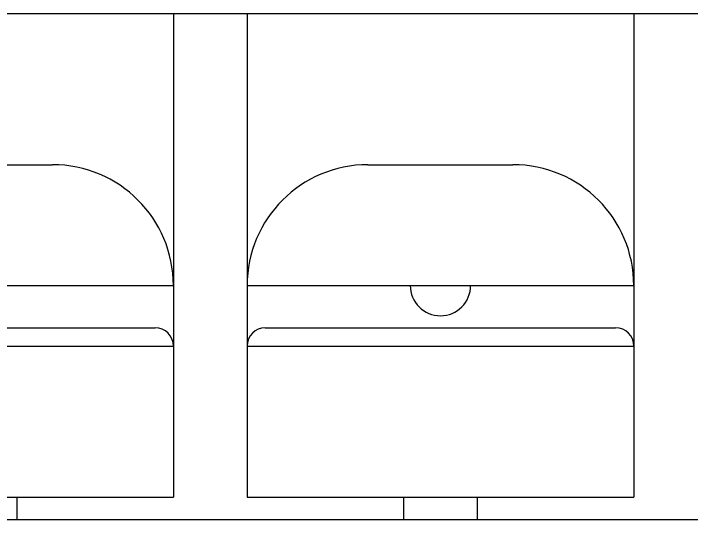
# Model space of a CAD drawing. Header units: millimetres. Extents: x -945625 to 316, y 6 to 533140.
# Drawn here: x -945383.25 to -945372.03, y 532381.64 to 532390.01 of the extents above; entities that cross this region are included whole.
import ezdxf

# ---------------------------------------------------------------- set-up
doc = ezdxf.new("R2010")
doc.units = ezdxf.units.MM
doc.header["$LTSCALE"] = 4

msp = doc.modelspace()

# ---------------------------------------------------------------- linework, layer by layer
at = {"color": 7, "linetype": 'Continuous'}
for p, q in [((-945454.384, 532390.009), (-945355.134, 532390.009)), ((-945380.604, 532390.009), (-945380.604, 532382.009)), ((-945379.384, 532390.009), (-945379.384, 532382.009)), ((-945372.984, 532390.009), (-945372.984, 532382.009)), ((-945385.004, 532387.509), (-945382.604, 532387.509)), ((-945377.384, 532387.509), (-945374.984, 532387.509)), ((-945387.004, 532385.509), (-945380.604, 532385.509)), ((-945379.384, 532385.509), (-945372.984, 532385.509)), ((-945386.704, 532384.809), (-945380.904, 532384.809)), ((-945379.084, 532384.809), (-945373.284, 532384.809)), ((-945387.004, 532384.509), (-945380.604, 532384.509)), ((-945379.384, 532384.509), (-945372.984, 532384.509)), ((-945387.004, 532382.009), (-945380.604, 532382.009)), ((-945383.194, 532382.009), (-945383.194, 532381.64)), ((-945379.384, 532382.009), (-945372.984, 532382.009)), ((-945376.794, 532382.009), (-945376.794, 532381.64)), ((-945375.574, 532382.009), (-945375.574, 532381.64)), ((-945455.384, 532381.64), (-945353.884, 532381.64))]:
    msp.add_line(p, q, dxfattribs=at)
for centre, radius, start, end in [((-945382.604, 532385.509), 2, 0, 90), ((-945377.384, 532385.509), 2, 90, 180), ((-945374.984, 532385.509), 2, 0, 90), ((-945376.184, 532385.509), 0.5, 180, 0), ((-945380.904, 532384.509), 0.3, 0, 90), ((-945379.084, 532384.509), 0.3, 90, 180), ((-945373.284, 532384.509), 0.3, 0, 90)]:
    msp.add_arc(centre, radius, start, end, dxfattribs=at)

doc.saveas('drawing.dxf')
